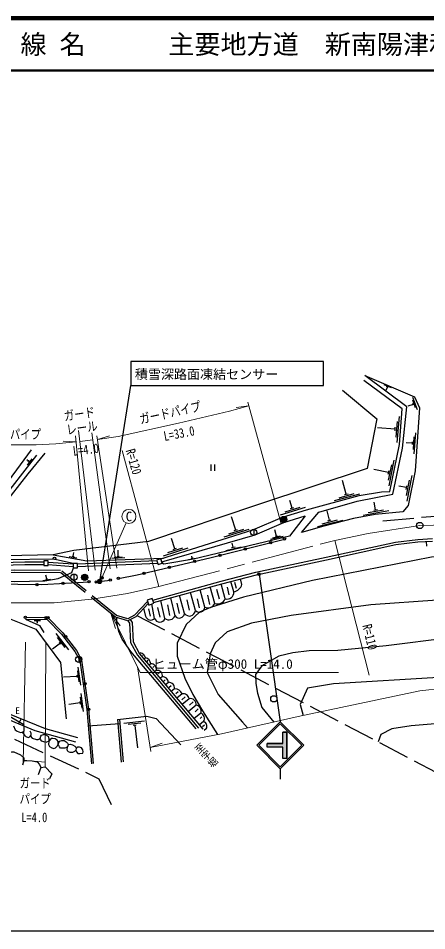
# Model space of a CAD drawing. Units: millimetres at full size, sheet at 1:1000; details may follow other scales. Extents: x 40000 to 680000, y 20000 to 380000.
# Drawn here: x 187445 to 265784, y 205000 to 380000 of the extents above; entities that cross this region are included whole.
import ezdxf
from ezdxf.enums import TextEntityAlignment as Align

# ---------------------------------------------------------------- set-up
doc = ezdxf.new("R2010")
doc.units = ezdxf.units.MM
doc.header["$LTSCALE"] = 1000
doc.linetypes.add('CHAIN', pattern=[18.5, 12, -1.5, 3.5, -1.5])
doc.linetypes.add('DASHED', pattern=[7.5, 6, -1.5])
for name, color, linetype, lineweight in [('M-BGD', 7, 'Continuous', 25), ('M-BMK', 2, 'CHAIN', 13), ('M-BMK-ROW', 30, 'DASHED', 25), ('M-BMK-SRVR', 3, 'Continuous', 25), ('M-STR-HTXT', 7, 'Continuous', 13), ('M-STR-STRC', 7, 'Continuous', 25), ('M-TTL', 2, 'Continuous', 140), ('M-TTL-BAND', 7, 'Continuous', 25), ('M-TTL-LINE', 7, 'Continuous', 50)]:
    doc.layers.add(name, color=color, linetype=linetype, lineweight=lineweight)
doc.layers.add('M-BMK-HTXT', color=7, linetype='Continuous')
doc.layers.add('M-TTL-TXT', color=7, linetype='Continuous')
doc.styles.add('@ＭＳ ゴシック', font='')
doc.styles.add('ＭＳ ゴシック', font='')
doc.styles.get('@ＭＳ ゴシック').set_extended_font_data('@MS Gothic')
doc.styles.get('ＭＳ ゴシック').set_extended_font_data('MS Gothic')

# ---------------------------------------------------------------- blocks, each defined once
blk = doc.blocks.new('open_arrow')
at = {"color": 0, "linetype": 'Continuous', "lineweight": -2}
blk.add_lwpolyline([(7.5, 1.25), (0, 0), (7.5, -1.25)], dxfattribs=at)

msp = doc.modelspace()

# ---------------------------------------------------------------- hatches: boundary and pattern name
at = {"layer": 'M-BGD'}
for points in [[(237728, 283871, -0.41421), (238328, 284471, -0.41421), (238928, 283871, -1)], [(199584, 272767, -0.41421), (200184, 273367, -0.41421), (200784, 272767, -1)]]:
    msp.add_hatch(color=256, dxfattribs=at).paths.add_polyline_path(points)
at = {"layer": 'M-STR-STRC'}
for points in [[(233857, 273422, -1), (233368, 273316, -1)], [(202730, 271773, -1), (203405, 272202, -1)], [(203718, 272757, -1), (203250, 272580, -0.41421), (203396, 272902, -0.41421)], [(238201, 240190), (238201, 238065), (238951, 238065), (238951, 243065), (238201, 243065), (238201, 240940), (235201, 240940), (235201, 240190)]]:
    msp.add_hatch(color=256, dxfattribs=at).paths.add_polyline_path(points)

# ---------------------------------------------------------------- linework, layer by layer
at = {"layer": 'M-BGD'}
for p, q in [((259006, 309136), (257625, 309724)), ((258257, 309292), (257963, 308602)), ((258418, 309223), (258096, 309361)), ((263616, 305312), (263110, 306724)), ((263983, 304913), (263138, 307266)), ((263165, 305947), (262177, 305593)), ((263224, 305783), (263106, 306112)), ((260124, 298656), (260533, 303639)), ((259730, 301197), (256354, 301474)), ((259702, 300848), (259759, 301546)), ((259907, 299677), (260152, 302667)), ((263219, 297301), (263385, 299695)), ((263403, 296486), (263680, 300477)), ((263063, 298515), (261865, 298598)), ((263043, 298235), (263082, 298794)), ((189405, 295062), (189069, 295318)), ((189189, 294284), (190099, 295476)), ((189299, 294923), (189511, 295201)), ((224404, 294388), (224404, 293214)), ((225104, 294388), (225104, 293214)), ((258475, 291385), (259069, 294326)), ((258571, 290346), (259561, 295247)), ((258478, 292915), (255634, 293489)), ((258409, 292572), (258547, 293258)), ((262019, 287414), (262979, 292321)), ((250355, 288730), (249639, 291352)), ((261916, 288453), (262492, 291397)), ((248101, 287492), (252925, 288810)), ((248987, 288045), (251881, 288836)), ((250017, 288638), (250693, 288822)), ((261910, 289983), (260438, 290271)), ((261843, 289639), (261977, 290326)), ((239977, 286066), (239538, 287501)), ((255964, 285742), (255711, 287221)), ((237762, 284761), (242543, 286224)), ((238630, 285341), (241499, 286218)), ((239642, 285964), (240312, 286169)), ((247134, 283724), (246677, 285501)), ((253601, 284730), (258529, 285571)), ((254536, 285194), (257493, 285699)), ((255619, 285683), (256309, 285801)), ((229164, 281852), (228358, 284403)), ((244862, 282520), (249705, 283765)), ((245756, 283060), (248662, 283807)), ((246795, 283637), (247473, 283811)), ((226961, 280526), (231729, 282033)), ((227825, 281114), (230685, 282018)), ((228831, 281747), (229498, 281957)), ((232593, 282000), (232593, 280800)), ((236972, 280700), (236680, 281910)), ((217478, 278249), (216847, 280247)), ((235828, 280115), (238258, 280702)), ((236278, 280378), (237736, 280730)), ((236802, 280659), (237142, 280741)), ((215276, 276923), (220043, 278430)), ((216139, 277510), (218999, 278415)), ((217145, 278143), (217812, 278354)), ((227284, 277927), (230200, 278632)), ((228331, 278489), (229012, 278653)), ((228672, 278571), (228496, 279300)), ((265784, 278731), (265727, 279656)), ((197200, 276772), (198675, 276500)), ((197793, 276815), (198137, 276751)), ((197965, 276783), (198101, 277521)), ((205369, 276457), (207867, 276553)), ((205863, 276626), (207361, 276683)), ((206431, 276798), (206781, 276811)), ((206606, 276804), (206577, 278016)), ((220619, 276462), (220963, 276527)), ((220791, 276494), (220722, 276863)), ((193177, 275714), (197955, 275338)), ((193177, 275213), (197955, 274837)), ((214034, 275918), (198805, 275290)), ((214203, 275425), (198805, 274790)), ((220082, 276208), (221556, 276486)), ((192895, 272469), (192763, 273207)), ((198123, 273407), (198123, 272207)), ((192183, 272189), (193660, 272454)), ((192723, 272438), (193067, 272500)), ((202418, 271902), (205091, 272254)), ((227122, 268679), (226345, 271504)), ((228758, 270003), (228240, 271998)), ((229313, 270647), (229004, 271788)), ((230345, 271409), (230069, 272473)), ((221423, 266386), (220461, 269886)), ((223226, 267075), (222312, 270395)), ((225124, 267778), (224257, 270930)), ((226031, 268579), (225555, 270433)), ((227910, 269411), (227577, 270908)), ((215581, 264880), (214820, 268334)), ((217522, 265385), (216686, 268847)), ((218352, 265816), (217909, 267837)), ((219329, 265847), (218375, 269312)), ((220258, 266509), (219854, 268452)), ((222203, 266913), (221818, 268664)), ((224176, 267557), (223771, 269363)), ((211491, 266857), (211862, 265299)), ((212781, 265334), (212473, 266720)), ((213586, 264904), (213071, 267671)), ((214629, 265142), (214206, 267008)), ((216523, 265489), (216119, 267509)), ((188816, 265133), (192736, 265061)), ((191688, 264413), (190488, 264420)), ((191227, 264266), (190947, 264268)), ((191087, 264267), (191086, 263974)), ((197142, 258867), (194696, 262032)), ((196463, 259353), (194996, 261252)), ((195539, 260156), (194032, 258991)), ((195711, 259934), (195368, 260377)), ((199048, 257666), (199048, 256466)), ((210906, 258294), (210715, 258134)), ((211272, 257810), (211196, 257737)), ((211852, 257337), (211575, 257105)), ((199417, 252100), (198961, 255571)), ((212317, 256862), (212125, 256663)), ((212872, 256210), (212550, 255940)), ((213447, 255682), (213255, 255498)), ((198772, 253781), (196149, 253644)), ((198804, 253538), (198740, 254024)), ((199117, 252767), (198844, 254849)), ((213913, 254934), (213606, 254677)), ((214461, 254444), (214218, 254260)), ((215081, 253733), (214678, 253396)), ((215608, 253097), (215341, 252848)), ((216259, 252641), (215700, 252174)), ((216792, 252000), (216416, 251653)), ((188514, 244500), (176543, 251411)), ((199980, 247024), (199511, 250493)), ((217427, 251409), (216788, 250874)), ((218113, 250805), (217665, 250418)), ((218850, 250409), (217865, 249586)), ((199329, 248702), (197143, 248407)), ((199362, 248459), (199296, 248945)), ((199678, 247690), (199397, 249771)), ((219431, 249853), (218816, 249288)), ((220197, 249476), (218879, 248374)), ((220998, 248916), (220256, 248240)), ((200596, 247430), (201463, 237024)), ((200942, 247480), (201809, 237074)), ((221546, 248234), (220046, 246979)), ((221973, 247565), (221397, 246986)), ((188001, 245627), (187476, 244718)), ((206510, 245489), (207191, 237320)), ((206857, 245531), (207537, 237370)), ((211684, 245209), (207713, 244727)), ((222437, 246748), (221144, 245666)), ((222978, 245118), (222169, 244441)), ((222639, 246008), (222335, 245697)), ((188536, 244554), (188410, 244336)), ((190638, 243425), (198435, 241212)), ((210926, 244815), (208544, 244526)), ((210049, 244406), (209493, 244339)), ((209771, 244373), (210289, 240108)), ((223153, 244456), (222799, 244116)), ((223499, 243754), (223094, 243416))]:
    msp.add_line(p, q, dxfattribs=at)
at = {"layer": 'M-BGD', "linetype": 'DASHED'}
msp.add_line((200859, 244274), (206920, 244779), dxfattribs=at)
at = {"layer": 'M-BGD'}
for points in [[(214794, 276323), (232457, 281907), (238096, 284312), (242746, 285735), (252822, 288487), (257094, 289175), (258711, 289252), (260533, 298277), (261092, 305086), (253698, 310544)], [(241795, 281373), (245113, 285302), (252443, 287371), (259305, 288706), (261150, 297557), (261972, 305471), (253886, 311478)], [(253886, 311478), (263457, 307404), (264379, 305268), (263543, 293198), (262242, 286547), (261167, 285362), (255923, 284819), (251744, 284039), (246070, 282602), (241795, 281373)], [(249643, 308698), (256243, 303187), (254360, 293679), (233358, 286674), (212421, 279634), (198130, 277907), (194149, 277109)], [(169887, 299745), (150795, 277660), (151058, 276459), (153681, 276312), (162359, 275936), (173746, 277026), (179434, 283728), (183422, 288369), (189957, 297256)], [(197955, 275454), (194202, 276252), (175840, 275984), (176234, 277254), (191008, 296228)], [(194149, 277109), (179036, 276796), (178073, 278305), (189320, 292599), (192584, 296594)], [(214993, 275742), (232852, 280911), (238408, 283296), (242498, 284542), (239450, 280693)], [(206668, 272576), (210247, 273243), (224188, 276524), (238505, 280101)], [(213243, 268419), (226351, 272024), (233009, 273752), (246484, 276615), (259796, 279539), (264058, 280054), (266896, 280230)], [(239450, 280693), (221062, 276252), (215378, 275276), (214993, 275742)], [(213405, 267945), (226480, 271541), (233124, 273266), (246590, 276126), (259880, 279045), (264104, 279556), (266908, 279730)], [(194149, 277109), (200613, 275916), (215290, 276480)], [(274910, 277422), (266713, 276669), (243853, 272159), (230631, 268959), (224323, 267025), (222174, 266072), (219645, 263761), (217920, 260160), (217920, 257682), (219382, 253423), (220910, 250335), (222796, 247158), (225655, 242640)], [(175356, 275371), (188716, 275731), (192327, 275731)], [(175356, 274871), (188722, 275231), (192327, 275231)], [(149962, 273525), (169095, 272454), (170237, 273232), (186772, 273741), (195562, 273677)], [(149988, 273995), (168962, 272933), (170086, 273698), (186767, 274211), (195538, 274148)], [(169095, 272454), (175408, 272085), (186646, 271961), (192542, 272089), (195092, 272547), (197734, 273678), (198066, 274604)], [(173479, 271653), (191959, 271376), (201017, 271931)], [(129583, 270183), (135049, 266362), (141587, 258675), (147621, 252663), (154264, 250066), (160491, 250727), (169607, 254328), (175625, 252132), (182452, 246772), (190638, 243425)], [(336257, 267821), (327974, 268630), (313878, 270516), (299749, 270516), (286982, 269715), (280177, 269491), (267781, 268400), (255080, 267487), (239806, 265474), (232159, 263968), (227534, 262344), (225194, 260188), (224268, 258098), (223654, 254537), (225810, 250336), (230429, 244978), (231383, 243901)], [(140238, 267771), (144047, 266903), (146488, 266687), (150917, 266678), (159881, 266809), (163522, 266632), (170759, 266211), (185086, 265122), (190844, 262841), (195534, 256444), (196658, 245662)], [(188810, 264783), (192997, 264706), (195741, 261887), (198307, 258567), (199243, 256808), (200596, 247430)], [(188810, 264783), (191545, 263520), (192323, 262185)], [(193148, 265053), (196006, 262117), (198602, 258758), (199581, 256919), (200942, 247480)], [(221549, 243723), (209016, 258549), (207381, 260894), (206729, 262368), (206371, 264090), (206333, 265071)], [(208486, 264432), (208776, 263961), (208974, 260286), (210294, 257848), (222018, 243833)], [(208934, 264670), (209274, 264117), (209474, 260427), (210715, 258134), (222820, 243662)], [(337765, 258133), (335959, 258735), (321116, 260684), (311636, 261766), (303443, 262317), (292589, 262696), (270206, 261203), (257999, 259633), (248761, 258728), (243220, 258682), (240124, 258291), (237415, 257682), (234152, 255790), (232923, 254162), (233021, 252394), (233344, 250584), (234172, 247791), (236431, 245034)], [(198892, 241988), (192702, 243712), (183664, 247393), (176342, 253321), (169974, 256002)], [(335945, 250779), (318615, 253333), (306377, 254318), (290862, 254874), (277798, 254370), (269076, 253631), (247876, 252329), (242940, 251492), (241483, 248391), (242107, 246295)], [(206510, 245489), (212079, 246166), (213868, 245691), (218640, 240637)], [(335603, 242455), (306430, 246068), (293764, 246068), (272706, 245136), (262767, 244317), (259057, 243709), (257002, 242638), (256468, 241223)], [(186510, 244281), (186848, 243558), (187217, 243286), (187874, 242994), (188223, 243084), (188582, 243295), (188582, 244070)], [(188223, 243084), (188625, 242498), (188904, 242248), (189335, 242079), (189652, 242176), (189902, 242505), (189902, 242864), (189727, 243268)], [(189777, 242340), (190144, 241937), (190945, 241683), (191284, 241683), (191653, 241890)], [(197006, 240713), (197384, 240806), (197854, 240657), (198298, 240430), (198509, 240229), (198561, 239997), (198494, 239635), (198231, 239362), (197833, 239207), (197431, 239207), (197085, 239320), (196920, 239485), (196817, 239841), (196934, 240394)], [(185571, 239198), (186125, 239333), (186608, 239333), (187900, 238741), (188508, 238148), (188508, 237669), (188247, 236783)], [(188508, 237669), (190140, 237589), (191074, 237367), (191542, 236865), (191752, 236282), (191273, 234927)], [(191752, 236282), (192620, 236408), (193877, 235081), (193438, 234155)]]:
    msp.add_lwpolyline(points, dxfattribs=at)
for points in [[(192327, 275073), (193177, 275073), (193177, 275923), (192327, 275923)], [(197955, 274604), (198805, 274604), (198805, 275454), (197955, 275454)], [(214265, 275244), (215069, 275519), (214794, 276323), (213989, 276048)], [(212461, 267462), (213454, 267803), (213130, 268749), (212136, 268408)], [(192748, 241087), (191944, 241367), (191734, 241671), (191653, 241890), (191763, 242294), (191920, 242540), (192262, 242668), (192613, 242668), (193186, 242296), (193325, 241887), (193325, 241364)], [(193325, 241364), (193249, 240699), (193433, 240351), (193890, 240064), (194290, 239956), (194592, 240074), (194885, 240371), (195121, 240812), (195121, 241278), (194895, 241570), (194515, 241821), (194085, 241893), (193731, 241893)], [(195121, 240812), (195371, 241358), (195778, 241456), (196238, 241456), (196656, 241214), (196888, 240997), (197006, 240713), (196934, 240394), (196718, 240172), (196361, 240043), (195520, 240043), (195335, 240260), (195247, 240549)], [(198561, 239997), (198494, 239635), (198588, 239294), (198897, 238974), (199274, 238974), (199816, 239083), (199924, 239304), (199821, 239706), (199604, 240072), (199197, 240232), (198897, 240232)]]:
    msp.add_lwpolyline(points, close=True, dxfattribs=at)
at = {"layer": 'M-BGD', "linetype": 'DASHED'}
for points in [[(212221, 268161), (209766, 265509), (208448, 264808), (206286, 265450), (195538, 274148)], [(212350, 267785), (209982, 265227), (208486, 264432), (206120, 265134), (195562, 273677)]]:
    msp.add_lwpolyline(points, dxfattribs=at)
at = {"layer": 'M-BGD'}
for centre, radius in [((238328, 283871), 600), ((232593, 281400), 600), ((238505, 280101), 225), ((231015, 278230), 225), ((235866, 279442), 225), ((226164, 277018), 225), ((216437, 274700), 225), ((221304, 275845), 225), ((198123, 272807), 600), ((200184, 272767), 600), ((211570, 273554), 225), ((191034, 271390), 225), ((196026, 271625), 225), ((201017, 271931), 225), ((202418, 271902), 225), ((205091, 272254), 225), ((206668, 272576), 225), ((188816, 265133), 225), ((192736, 265061), 225), ((193148, 265053), 225), ((196558, 261403), 225), ((199048, 257066), 600), ((199381, 257295), 225), ((200234, 252392), 225), ((236456, 249480), 600), ((200942, 247480), 225)]:
    msp.add_circle(centre, radius, dxfattribs=at)
for centre, radius, start, end in [((228425, 271978), 2003, 279.57238, 343.49294), ((227538, 269838), 1231, 250.25056, 7.7102), ((223834, 268347), 1410, 244.4427, 336.19963), ((225661, 269253), 1570, 249.99478, 338.54363), ((220273, 266515), 1157, 215.28769, 353.59905), ((222174, 267125), 1053, 224.55497, 357.26113), ((212846, 265632), 1038, 198.69699, 315.48236), ((214588, 265240), 1056, 198.54053, 340.08278), ((216348, 265914), 1288, 233.4377, 335.73785), ((218339, 265952), 995, 214.74762, 353.92712), ((210560, 257006), 1334, 14.33086, 74.94708), ((211580, 256065), 1300, 6.378, 77.92138), ((212897, 255167), 1042, 347.06232, 91.37767), ((214059, 253907), 1037, 350.36345, 98.04923), ((215056, 252524), 1209, 5.54807, 88.78898), ((216306, 251517), 1126, 354.50108, 92.41592), ((217451, 249931), 1478, 18.87461, 90.94288), ((219088, 249310), 1125, 8.64666, 102.24293), ((220474, 248424), 1088, 349.95896, 104.73431), ((221437, 247158), 1082, 337.7119, 84.20324), ((222026, 245706), 1120, 328.27439, 68.44393), ((222703, 244232), 928, 329.0321, 72.73818)]:
    msp.add_arc(centre, radius, start, end, dxfattribs=at)
at = {"layer": 'M-BMK'}
msp.add_lwpolyline([(184652, 267886), (194323, 267919), (201533, 268590), (208376, 269710), (214421, 270991), (248177, 279856), (254569, 281174), (264449, 282712), (273376, 282935)], dxfattribs=at)
at = {"layer": 'M-BMK-ROW'}
msp.add_line((210205, 265468), (267529, 235426), dxfattribs=at)
for points in [[(257338, 283627), (266598, 284445), (271244, 284600), (279614, 284538), (286884, 300185), (295434, 300332), (304293, 298074), (312072, 311822)], [(158511, 246686), (173171, 248133), (202930, 234166), (205274, 229198)]]:
    msp.add_lwpolyline(points, dxfattribs=at)
at = {"layer": 'M-BMK-SRVR'}
msp.add_circle((264449, 282712), 600, dxfattribs=at)
at = {"layer": 'M-STR-HTXT'}
for p, q in [((237836, 283050), (231472, 306361)), ((231655, 305691), (229219, 305381)), ((200909, 274030), (198394, 299884)), ((202214, 274173), (199014, 300942)), ((205094, 274386), (201574, 300515)), ((206375, 274508), (202514, 299903)), ((202620, 299205), (204973, 299905)), ((198503, 298763), (196050, 298867)), ((199268, 298815), (201758, 299150)), ((214421, 270991), (207386, 297076)), ((203484, 272668), (208130, 283221)), ((248177, 279856), (254754, 254005)), ((188833, 260363), (188378, 237226)), ((192708, 260299), (192620, 236408)), ((212860, 239347), (210317, 255605)), ((212734, 240153), (215057, 240948)), ((188387, 237721), (192623, 237358))]:
    msp.add_line(p, q, dxfattribs=at)
for points in [[(202620, 299205), (206634, 299809), (218200, 302339), (227944, 304678), (231655, 305691)], [(173820, 298649), (181095, 298202), (190879, 298171), (194648, 298388), (198503, 298763)], [(205168, 265904), (210851, 254537), (248838, 254537)], [(212734, 240153), (226427, 242789), (241112, 246085), (264477, 251027), (269132, 251513), (276822, 251961), (284083, 251909), (292834, 250986), (303201, 248712), (313887, 246305), (380086, 231494), (385633, 230468), (395017, 229711), (402283, 229863), (412273, 230867), (424407, 233442), (436202, 237644), (447387, 242727), (462970, 249481), (481311, 258071)]]:
    msp.add_lwpolyline(points, dxfattribs=at)
msp.add_circle((208674, 284456), 1350, dxfattribs=at)
at = {"layer": 'M-STR-STRC'}
for p, q in [((203067, 271987), (209050, 309567)), ((233616, 273370), (237702, 245066)), ((233202, 240566), (237702, 245066)), ((242202, 240566), (237702, 245066)), ((233555, 240566), (237702, 244712)), ((241849, 240566), (237702, 244712)), ((238951, 243065), (238201, 243065)), ((238201, 240940), (238201, 243065)), ((238951, 238065), (238951, 243065)), ((233202, 240566), (237702, 236065)), ((233555, 240566), (237702, 236419)), ((235201, 240190), (235201, 240940)), ((238201, 240940), (235201, 240940)), ((238201, 240190), (235201, 240190)), ((237702, 236419), (241849, 240566)), ((237702, 236066), (242202, 240566)), ((238201, 238065), (238201, 240190)), ((238951, 238065), (238201, 238065)), ((237702, 236065), (237702, 234065))]:
    msp.add_line(p, q, dxfattribs=at)
for points in [[(209050, 309567), (245992, 309567), (245992, 314177), (209050, 314177)], [(235201, 240940), (238201, 240940), (238201, 243065), (238951, 243065), (238951, 238065), (238201, 238065), (238201, 240190), (235201, 240190)]]:
    msp.add_lwpolyline(points, close=True, dxfattribs=at)
for centre, radius in [((194386, 276425), 250), ((233612, 273369), 250), ((203067, 271987), 400), ((203484, 272668), 250)]:
    msp.add_circle(centre, radius, dxfattribs=at)
at = {"layer": 'M-TTL'}
msp.add_line((680000, 380000), (40000, 380000), dxfattribs=at)
at = {"layer": 'M-TTL-BAND'}
msp.add_line((40000, 205000), (579000, 205000), dxfattribs=at)
at = {"layer": 'M-TTL-LINE'}
msp.add_line((40000, 370000), (680000, 370000), dxfattribs=at)

# ---------------------------------------------------------------- block references
at = {"layer": 'M-STR-HTXT', "xscale": 400, "yscale": 400, "rotation": 296.6}
msp.add_blockref('open_arrow', (205168, 265904), dxfattribs=at)

# ---------------------------------------------------------------- texts
at = {"layer": 'M-BGD', "style": 'ＭＳ ゴシック'}
msp.add_text('E', height=1320, dxfattribs=at).set_placement((187324, 247200), align=Align.MIDDLE_CENTER)
at = {"layer": 'M-BMK-HTXT', "style": '@ＭＳ ゴシック'}
msp.add_text('至字堀', height=1320, rotation=312.415, dxfattribs=at).set_placement((221597, 240670), align=Align.MIDDLE_LEFT)
at = {"layer": 'M-STR-HTXT', "style": 'ＭＳ ゴシック', "width": 0.8}
for s, rotation, p in [('ガードパイプ', 12.379, (216885, 302944)), ('ガード', 8.073, (199367, 302667)), ('レール', 8.073, (199861, 300018)), ('L=33.0', 10.887, (218567, 298935)), ('L=4.0', 6.801, (200572, 295830)), ('R=120', 285.862, (208186, 294576)), ('R=110', 283.498, (253467, 260997)), ('ガード', 359.938, (190684, 231853)), ('パイプ', 359.938, (190690, 228832)), ('L=4.0', 359.938, (190517, 225291))]:
    msp.add_text(s, height=1833, rotation=rotation, dxfattribs=at).set_placement(p, align=Align.BOTTOM_CENTER)
msp.add_text('ガードパイプ', height=1833, dxfattribs=at).set_placement((185826, 298741), align=Align.BOTTOM_CENTER)
at = {"layer": 'M-STR-HTXT', "style": 'ＭＳ ゴシック'}
msp.add_text('C', height=1833, dxfattribs=at).set_placement((208674, 284456), align=Align.MIDDLE_CENTER)
msp.add_text('ヒューム管φ300 L=14.0', height=1833, dxfattribs=at).set_placement((213216, 254690), align=Align.BOTTOM_LEFT)
at = {"layer": 'M-STR-STRC', "style": 'ＭＳ ゴシック'}
msp.add_text('積雪深路面凍結センサー', height=1833, dxfattribs=at).set_placement((209805, 310257), align=Align.BOTTOM_LEFT)
at = {"layer": 'M-TTL-TXT', "style": 'ＭＳ ゴシック'}
for s, p in [('路 線 名', (180380, 375000)), ('主要地方道\u3000新南陽津和野線', (216234, 375000))]:
    msp.add_text(s, height=3666, dxfattribs=at).set_placement(p, align=Align.MIDDLE_LEFT)

doc.saveas('drawing.dxf')
